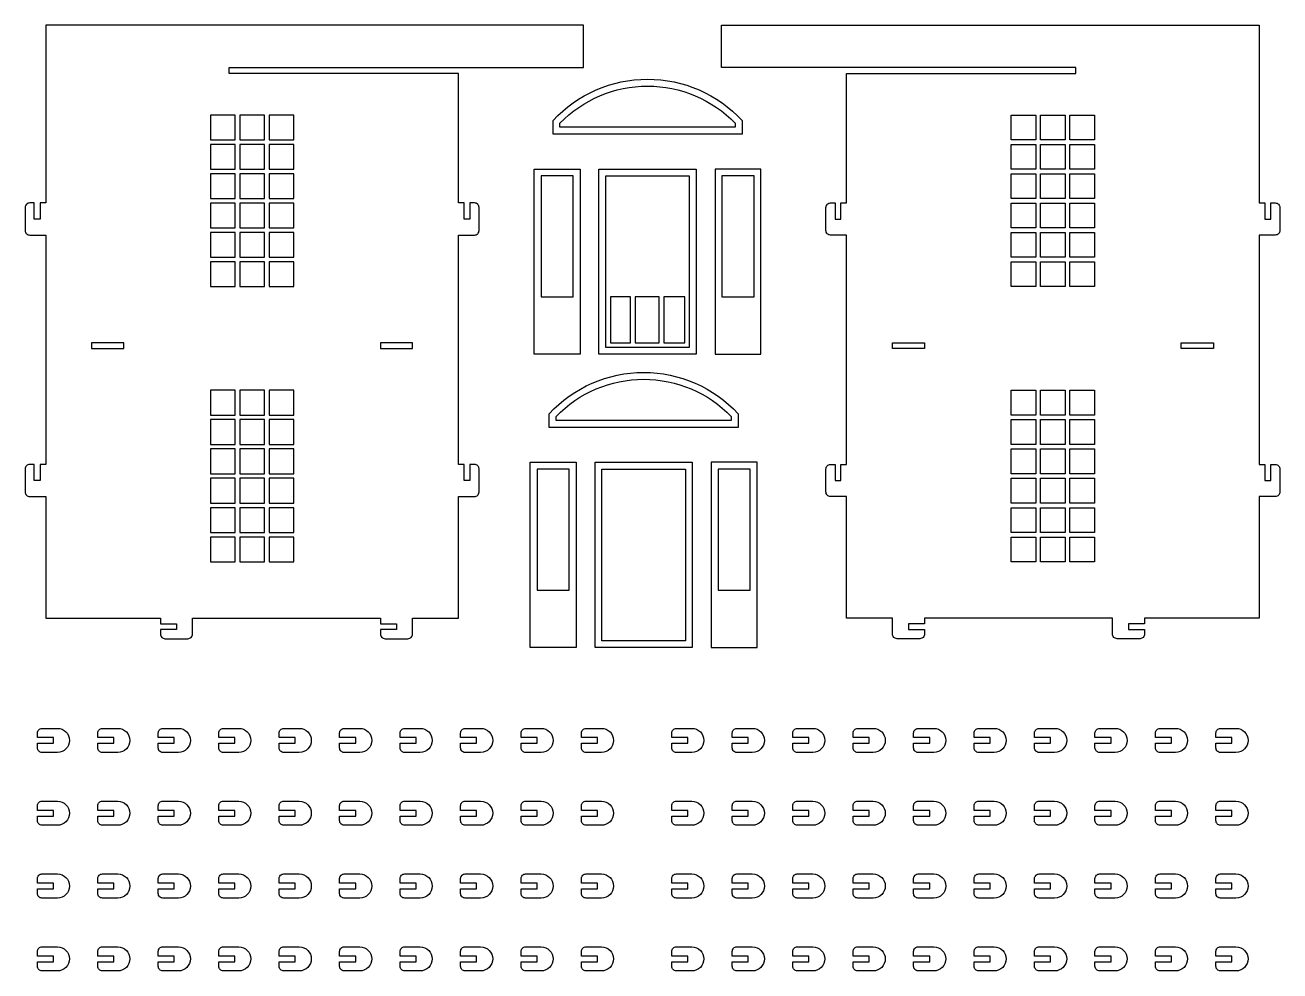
# Model space of a CAD drawing. Extents: x 3446 to 14467, y -2787 to 3269.
# Drawn here: x 11826 to 14453, y -2684 to -705 of the extents above; entities that cross this region are included whole.
import ezdxf

# ---------------------------------------------------------------- set-up
doc = ezdxf.new("R2010")
doc.units = 0
doc.header["$MEASUREMENT"] = 0
doc.layers.add('LAYER_1', color=18, linetype='CONTINUOUS')

msp = doc.modelspace()

# ---------------------------------------------------------------- linework, layer by layer
at = {"layer": 'LAYER_1'}
for points in [[(12994.5, -749.2), (12994.5, -704.6), (11868.9, -704.6), (11868.9, -1076.9), (11856.9, -1076.9), (11856.9, -1110.5), (11844.9, -1110.5), (11844.9, -1076.9), (11835.3, -1076.9, 0.414214), (11825.7, -1086.5), (11825.7, -1134.5, 0.414214), (11835.3, -1144.1), (11868.9, -1144.1), (11868.9, -1624.1), (11856.9, -1624.1), (11856.9, -1657.7), (11844.9, -1657.7), (11844.9, -1624.1), (11835.3, -1624.1, 0.414214), (11825.7, -1633.7), (11825.7, -1681.7, 0.414214), (11835.3, -1691.3), (11868.9, -1691.3), (11868.9, -1945.7), (12108.9, -1945.7), (12108.9, -1957.7), (12142.5, -1957.7), (12142.5, -1969.7), (12108.9, -1969.7), (12108.9, -1979.3, 0.414214), (12118.5, -1988.9), (12166.5, -1988.9, 0.414214), (12176.1, -1979.3), (12176.1, -1945.7), (12569.7, -1945.7), (12569.7, -1957.7), (12603.3, -1957.7), (12603.3, -1969.7), (12569.7, -1969.7), (12569.7, -1979.3, 0.414214), (12579.3, -1988.9), (12627.3, -1988.9, 0.414214), (12636.9, -1979.3), (12636.9, -1945.7), (12732.9, -1945.7), (12732.9, -1691.3), (12766.5, -1691.3, 0.414214), (12776.1, -1681.7), (12776.1, -1633.7, 0.414214), (12766.5, -1624.1), (12756.9, -1624.1), (12756.9, -1657.7), (12744.9, -1657.7), (12744.9, -1624.1), (12732.9, -1624.1), (12732.9, -1144.1), (12766.5, -1144.1, 0.414214), (12776.1, -1134.5), (12776.1, -1086.5, 0.414214), (12766.5, -1076.9), (12756.9, -1076.9), (12756.9, -1110.5), (12744.9, -1110.5), (12744.9, -1076.9), (12732.9, -1076.9), (12732.9, -805.7), (12252.9, -805.7), (12252.9, -793.7), (12994.5, -793.7)], [(13283.9, -793.7), (13283.9, -704.6), (14409.5, -704.6), (14409.5, -1076.9), (14421.5, -1076.9), (14421.5, -1110.5), (14433.5, -1110.5), (14433.5, -1076.9), (14443.1, -1076.9, -0.414214), (14452.7, -1086.5), (14452.7, -1134.5, -0.414214), (14443.1, -1144.1), (14409.5, -1144.1), (14409.5, -1624.1), (14421.5, -1624.1), (14421.5, -1657.7), (14433.5, -1657.7), (14433.5, -1624.1), (14443.1, -1624.1, -0.414214), (14452.7, -1633.7), (14452.7, -1681.7, -0.414214), (14443.1, -1691.3), (14409.5, -1691.3), (14409.5, -1945.7), (14169.5, -1945.7), (14169.5, -1957.7), (14135.9, -1957.7), (14135.9, -1969.7), (14169.5, -1969.7), (14169.5, -1979.3, -0.414214), (14159.9, -1988.9), (14111.9, -1988.9, -0.414214), (14102.3, -1979.3), (14102.3, -1945.7), (13708.7, -1945.7), (13708.7, -1957.7), (13675.1, -1957.7), (13675.1, -1969.7), (13708.7, -1969.7), (13708.7, -1979.3, -0.414214), (13699.1, -1988.9), (13651.1, -1988.9, -0.414214), (13641.5, -1979.3), (13641.5, -1945.7), (13545.5, -1945.7), (13545.5, -1691.3), (13511.9, -1691.3, -0.414214), (13502.3, -1681.7), (13502.3, -1633.7, -0.414214), (13511.9, -1624.1), (13521.5, -1624.1), (13521.5, -1657.7), (13533.5, -1657.7), (13533.5, -1624.1), (13545.5, -1624.1), (13545.5, -1144.1), (13511.9, -1144.1, -0.414214), (13502.3, -1134.5), (13502.3, -1086.5, -0.414214), (13511.9, -1076.9), (13521.5, -1076.9), (13521.5, -1110.5), (13533.5, -1110.5), (13533.5, -1076.9), (13545.5, -1076.9), (13545.5, -805.7), (14025.5, -805.7), (14025.5, -793.7)], [(13326.6, -933), (12931.1, -933), (12931.1, -904.2, -0.436893), (13326.6, -904.2)], [(13312.2, -918.6), (12945.5, -918.6), (12945.5, -910, -0.423936), (13312.2, -910)], [(13318.5, -1546.8), (12923, -1546.8), (12923, -1518, -0.436893), (13318.5, -1518)], [(13304.1, -1532.4), (12937.4, -1532.4), (12937.4, -1523.7, -0.423936), (13304.1, -1523.7)], [(11851.4, -2207.8), (11885, -2207.8), (11885, -2195.8), (11851.4, -2195.8), (11851.4, -2186.2, -0.414214), (11861, -2176.6), (11893.4, -2176.6, -1), (11893.4, -2227), (11861, -2227, -0.414214), (11851.4, -2217.4)], [(11977.9, -2207.8), (12011.5, -2207.8), (12011.5, -2195.8), (11977.9, -2195.8), (11977.9, -2186.2, -0.414214), (11987.5, -2176.6), (12019.9, -2176.6, -1), (12019.9, -2227), (11987.5, -2227, -0.414214), (11977.9, -2217.4)], [(12104.5, -2207.8), (12138.1, -2207.8), (12138.1, -2195.8), (12104.5, -2195.8), (12104.5, -2186.2, -0.414214), (12114.1, -2176.6), (12146.5, -2176.6, -1), (12146.5, -2227), (12114.1, -2227, -0.414214), (12104.5, -2217.4)], [(12231.1, -2207.8), (12264.7, -2207.8), (12264.7, -2195.8), (12231.1, -2195.8), (12231.1, -2186.2, -0.414214), (12240.7, -2176.6), (12273.1, -2176.6, -1), (12273.1, -2227), (12240.7, -2227, -0.414214), (12231.1, -2217.4)], [(12357.7, -2207.8), (12391.3, -2207.8), (12391.3, -2195.8), (12357.7, -2195.8), (12357.7, -2186.2, -0.414214), (12367.3, -2176.6), (12399.7, -2176.6, -1), (12399.7, -2227), (12367.3, -2227, -0.414214), (12357.7, -2217.4)], [(12484.2, -2207.8), (12517.8, -2207.8), (12517.8, -2195.8), (12484.2, -2195.8), (12484.2, -2186.2, -0.414214), (12493.8, -2176.6), (12526.2, -2176.6, -1), (12526.2, -2227), (12493.8, -2227, -0.414214), (12484.2, -2217.4)], [(12610.8, -2207.8), (12644.4, -2207.8), (12644.4, -2195.8), (12610.8, -2195.8), (12610.8, -2186.2, -0.414214), (12620.4, -2176.6), (12652.8, -2176.6, -1), (12652.8, -2227), (12620.4, -2227, -0.414214), (12610.8, -2217.4)], [(12737.4, -2207.8), (12771, -2207.8), (12771, -2195.8), (12737.4, -2195.8), (12737.4, -2186.2, -0.414214), (12747, -2176.6), (12779.4, -2176.6, -1), (12779.4, -2227), (12747, -2227, -0.414214), (12737.4, -2217.4)], [(12863.9, -2207.8), (12897.5, -2207.8), (12897.5, -2195.8), (12863.9, -2195.8), (12863.9, -2186.2, -0.414214), (12873.5, -2176.6), (12905.9, -2176.6, -1), (12905.9, -2227), (12873.5, -2227, -0.414214), (12863.9, -2217.4)], [(12990.5, -2207.8), (13024.1, -2207.8), (13024.1, -2195.8), (12990.5, -2195.8), (12990.5, -2186.2, -0.414214), (13000.1, -2176.6), (13032.5, -2176.6, -1), (13032.5, -2227), (13000.1, -2227, -0.414214), (12990.5, -2217.4)], [(13179.6, -2207.8), (13213.2, -2207.8), (13213.2, -2195.8), (13179.6, -2195.8), (13179.6, -2186.2, -0.414214), (13189.2, -2176.6), (13221.6, -2176.6, -1), (13221.6, -2227), (13189.2, -2227, -0.414214), (13179.6, -2217.4)], [(13306.2, -2207.8), (13339.8, -2207.8), (13339.8, -2195.8), (13306.2, -2195.8), (13306.2, -2186.2, -0.414214), (13315.8, -2176.6), (13348.2, -2176.6, -1), (13348.2, -2227), (13315.8, -2227, -0.414214), (13306.2, -2217.4)], [(13432.8, -2207.8), (13466.4, -2207.8), (13466.4, -2195.8), (13432.8, -2195.8), (13432.8, -2186.2, -0.414214), (13442.4, -2176.6), (13474.8, -2176.6, -1), (13474.8, -2227), (13442.4, -2227, -0.414214), (13432.8, -2217.4)], [(13559.3, -2207.8), (13592.9, -2207.8), (13592.9, -2195.8), (13559.3, -2195.8), (13559.3, -2186.2, -0.414214), (13568.9, -2176.6), (13601.3, -2176.6, -1), (13601.3, -2227), (13568.9, -2227, -0.414214), (13559.3, -2217.4)], [(13685.9, -2207.8), (13719.5, -2207.8), (13719.5, -2195.8), (13685.9, -2195.8), (13685.9, -2186.2, -0.414214), (13695.5, -2176.6), (13727.9, -2176.6, -1), (13727.9, -2227), (13695.5, -2227, -0.414214), (13685.9, -2217.4)], [(13812.5, -2207.8), (13846.1, -2207.8), (13846.1, -2195.8), (13812.5, -2195.8), (13812.5, -2186.2, -0.414214), (13822.1, -2176.6), (13854.5, -2176.6, -1), (13854.5, -2227), (13822.1, -2227, -0.414214), (13812.5, -2217.4)], [(13939.1, -2207.8), (13972.7, -2207.8), (13972.7, -2195.8), (13939.1, -2195.8), (13939.1, -2186.2, -0.414214), (13948.7, -2176.6), (13981.1, -2176.6, -1), (13981.1, -2227), (13948.7, -2227, -0.414214), (13939.1, -2217.4)], [(14065.6, -2207.8), (14099.2, -2207.8), (14099.2, -2195.8), (14065.6, -2195.8), (14065.6, -2186.2, -0.414214), (14075.2, -2176.6), (14107.6, -2176.6, -1), (14107.6, -2227), (14075.2, -2227, -0.414214), (14065.6, -2217.4)], [(14192.2, -2207.8), (14225.8, -2207.8), (14225.8, -2195.8), (14192.2, -2195.8), (14192.2, -2186.2, -0.414214), (14201.8, -2176.6), (14234.2, -2176.6, -1), (14234.2, -2227), (14201.8, -2227, -0.414214), (14192.2, -2217.4)], [(14318.8, -2207.8), (14352.4, -2207.8), (14352.4, -2195.8), (14318.8, -2195.8), (14318.8, -2186.2, -0.414214), (14328.4, -2176.6), (14360.8, -2176.6, -1), (14360.8, -2227), (14328.4, -2227, -0.414214), (14318.8, -2217.4)], [(11851.4, -2360.2), (11885, -2360.2), (11885, -2348.2), (11851.4, -2348.2), (11851.4, -2338.6, -0.414214), (11861, -2329), (11893.4, -2329, -1), (11893.4, -2379.4), (11861, -2379.4, -0.414214), (11851.4, -2369.8)], [(11977.9, -2360.2), (12011.5, -2360.2), (12011.5, -2348.2), (11977.9, -2348.2), (11977.9, -2338.6, -0.414214), (11987.5, -2329), (12019.9, -2329, -1), (12019.9, -2379.4), (11987.5, -2379.4, -0.414214), (11977.9, -2369.8)], [(12104.5, -2360.2), (12138.1, -2360.2), (12138.1, -2348.2), (12104.5, -2348.2), (12104.5, -2338.6, -0.414214), (12114.1, -2329), (12146.5, -2329, -1), (12146.5, -2379.4), (12114.1, -2379.4, -0.414214), (12104.5, -2369.8)], [(12231.1, -2360.2), (12264.7, -2360.2), (12264.7, -2348.2), (12231.1, -2348.2), (12231.1, -2338.6, -0.414214), (12240.7, -2329), (12273.1, -2329, -1), (12273.1, -2379.4), (12240.7, -2379.4, -0.414214), (12231.1, -2369.8)], [(12357.7, -2360.2), (12391.3, -2360.2), (12391.3, -2348.2), (12357.7, -2348.2), (12357.7, -2338.6, -0.414214), (12367.3, -2329), (12399.7, -2329, -1), (12399.7, -2379.4), (12367.3, -2379.4, -0.414214), (12357.7, -2369.8)], [(12484.2, -2360.2), (12517.8, -2360.2), (12517.8, -2348.2), (12484.2, -2348.2), (12484.2, -2338.6, -0.414214), (12493.8, -2329), (12526.2, -2329, -1), (12526.2, -2379.4), (12493.8, -2379.4, -0.414214), (12484.2, -2369.8)], [(12610.8, -2360.2), (12644.4, -2360.2), (12644.4, -2348.2), (12610.8, -2348.2), (12610.8, -2338.6, -0.414214), (12620.4, -2329), (12652.8, -2329, -1), (12652.8, -2379.4), (12620.4, -2379.4, -0.414214), (12610.8, -2369.8)], [(12737.4, -2360.2), (12771, -2360.2), (12771, -2348.2), (12737.4, -2348.2), (12737.4, -2338.6, -0.414214), (12747, -2329), (12779.4, -2329, -1), (12779.4, -2379.4), (12747, -2379.4, -0.414214), (12737.4, -2369.8)], [(12863.9, -2360.2), (12897.5, -2360.2), (12897.5, -2348.2), (12863.9, -2348.2), (12863.9, -2338.6, -0.414214), (12873.5, -2329), (12905.9, -2329, -1), (12905.9, -2379.4), (12873.5, -2379.4, -0.414214), (12863.9, -2369.8)], [(12990.5, -2360.2), (13024.1, -2360.2), (13024.1, -2348.2), (12990.5, -2348.2), (12990.5, -2338.6, -0.414214), (13000.1, -2329), (13032.5, -2329, -1), (13032.5, -2379.4), (13000.1, -2379.4, -0.414214), (12990.5, -2369.8)], [(13179.6, -2360.2), (13213.2, -2360.2), (13213.2, -2348.2), (13179.6, -2348.2), (13179.6, -2338.6, -0.414214), (13189.2, -2329), (13221.6, -2329, -1), (13221.6, -2379.4), (13189.2, -2379.4, -0.414214), (13179.6, -2369.8)], [(13306.2, -2360.2), (13339.8, -2360.2), (13339.8, -2348.2), (13306.2, -2348.2), (13306.2, -2338.6, -0.414214), (13315.8, -2329), (13348.2, -2329, -1), (13348.2, -2379.4), (13315.8, -2379.4, -0.414214), (13306.2, -2369.8)], [(13432.8, -2360.2), (13466.4, -2360.2), (13466.4, -2348.2), (13432.8, -2348.2), (13432.8, -2338.6, -0.414214), (13442.4, -2329), (13474.8, -2329, -1), (13474.8, -2379.4), (13442.4, -2379.4, -0.414214), (13432.8, -2369.8)], [(13559.3, -2360.2), (13592.9, -2360.2), (13592.9, -2348.2), (13559.3, -2348.2), (13559.3, -2338.6, -0.414214), (13568.9, -2329), (13601.3, -2329, -1), (13601.3, -2379.4), (13568.9, -2379.4, -0.414214), (13559.3, -2369.8)], [(13685.9, -2360.2), (13719.5, -2360.2), (13719.5, -2348.2), (13685.9, -2348.2), (13685.9, -2338.6, -0.414214), (13695.5, -2329), (13727.9, -2329, -1), (13727.9, -2379.4), (13695.5, -2379.4, -0.414214), (13685.9, -2369.8)], [(13812.5, -2360.2), (13846.1, -2360.2), (13846.1, -2348.2), (13812.5, -2348.2), (13812.5, -2338.6, -0.414214), (13822.1, -2329), (13854.5, -2329, -1), (13854.5, -2379.4), (13822.1, -2379.4, -0.414214), (13812.5, -2369.8)], [(13939.1, -2360.2), (13972.7, -2360.2), (13972.7, -2348.2), (13939.1, -2348.2), (13939.1, -2338.6, -0.414214), (13948.7, -2329), (13981.1, -2329, -1), (13981.1, -2379.4), (13948.7, -2379.4, -0.414214), (13939.1, -2369.8)], [(14065.6, -2360.2), (14099.2, -2360.2), (14099.2, -2348.2), (14065.6, -2348.2), (14065.6, -2338.6, -0.414214), (14075.2, -2329), (14107.6, -2329, -1), (14107.6, -2379.4), (14075.2, -2379.4, -0.414214), (14065.6, -2369.8)], [(14192.2, -2360.2), (14225.8, -2360.2), (14225.8, -2348.2), (14192.2, -2348.2), (14192.2, -2338.6, -0.414214), (14201.8, -2329), (14234.2, -2329, -1), (14234.2, -2379.4), (14201.8, -2379.4, -0.414214), (14192.2, -2369.8)], [(14318.8, -2360.2), (14352.4, -2360.2), (14352.4, -2348.2), (14318.8, -2348.2), (14318.8, -2338.6, -0.414214), (14328.4, -2329), (14360.8, -2329, -1), (14360.8, -2379.4), (14328.4, -2379.4, -0.414214), (14318.8, -2369.8)], [(11851.4, -2512.6), (11885, -2512.6), (11885, -2500.6), (11851.4, -2500.6), (11851.4, -2491, -0.414214), (11861, -2481.4), (11893.4, -2481.4, -1), (11893.4, -2531.8), (11861, -2531.8, -0.414214), (11851.4, -2522.2)], [(11977.9, -2512.6), (12011.5, -2512.6), (12011.5, -2500.6), (11977.9, -2500.6), (11977.9, -2491, -0.414214), (11987.5, -2481.4), (12019.9, -2481.4, -1), (12019.9, -2531.8), (11987.5, -2531.8, -0.414214), (11977.9, -2522.2)], [(12104.5, -2512.6), (12138.1, -2512.6), (12138.1, -2500.6), (12104.5, -2500.6), (12104.5, -2491, -0.414214), (12114.1, -2481.4), (12146.5, -2481.4, -1), (12146.5, -2531.8), (12114.1, -2531.8, -0.414214), (12104.5, -2522.2)], [(12231.1, -2512.6), (12264.7, -2512.6), (12264.7, -2500.6), (12231.1, -2500.6), (12231.1, -2491, -0.414214), (12240.7, -2481.4), (12273.1, -2481.4, -1), (12273.1, -2531.8), (12240.7, -2531.8, -0.414214), (12231.1, -2522.2)], [(12357.7, -2512.6), (12391.3, -2512.6), (12391.3, -2500.6), (12357.7, -2500.6), (12357.7, -2491, -0.414214), (12367.3, -2481.4), (12399.7, -2481.4, -1), (12399.7, -2531.8), (12367.3, -2531.8, -0.414214), (12357.7, -2522.2)], [(12484.2, -2512.6), (12517.8, -2512.6), (12517.8, -2500.6), (12484.2, -2500.6), (12484.2, -2491, -0.414214), (12493.8, -2481.4), (12526.2, -2481.4, -1), (12526.2, -2531.8), (12493.8, -2531.8, -0.414214), (12484.2, -2522.2)], [(12610.8, -2512.6), (12644.4, -2512.6), (12644.4, -2500.6), (12610.8, -2500.6), (12610.8, -2491, -0.414214), (12620.4, -2481.4), (12652.8, -2481.4, -1), (12652.8, -2531.8), (12620.4, -2531.8, -0.414214), (12610.8, -2522.2)], [(12737.4, -2512.6), (12771, -2512.6), (12771, -2500.6), (12737.4, -2500.6), (12737.4, -2491, -0.414214), (12747, -2481.4), (12779.4, -2481.4, -1), (12779.4, -2531.8), (12747, -2531.8, -0.414214), (12737.4, -2522.2)], [(12863.9, -2512.6), (12897.5, -2512.6), (12897.5, -2500.6), (12863.9, -2500.6), (12863.9, -2491, -0.414214), (12873.5, -2481.4), (12905.9, -2481.4, -1), (12905.9, -2531.8), (12873.5, -2531.8, -0.414214), (12863.9, -2522.2)], [(12990.5, -2512.6), (13024.1, -2512.6), (13024.1, -2500.6), (12990.5, -2500.6), (12990.5, -2491, -0.414214), (13000.1, -2481.4), (13032.5, -2481.4, -1), (13032.5, -2531.8), (13000.1, -2531.8, -0.414214), (12990.5, -2522.2)], [(13179.6, -2512.6), (13213.2, -2512.6), (13213.2, -2500.6), (13179.6, -2500.6), (13179.6, -2491, -0.414214), (13189.2, -2481.4), (13221.6, -2481.4, -1), (13221.6, -2531.8), (13189.2, -2531.8, -0.414214), (13179.6, -2522.2)], [(13306.2, -2512.6), (13339.8, -2512.6), (13339.8, -2500.6), (13306.2, -2500.6), (13306.2, -2491, -0.414214), (13315.8, -2481.4), (13348.2, -2481.4, -1), (13348.2, -2531.8), (13315.8, -2531.8, -0.414214), (13306.2, -2522.2)], [(13432.8, -2512.6), (13466.4, -2512.6), (13466.4, -2500.6), (13432.8, -2500.6), (13432.8, -2491, -0.414214), (13442.4, -2481.4), (13474.8, -2481.4, -1), (13474.8, -2531.8), (13442.4, -2531.8, -0.414214), (13432.8, -2522.2)], [(13559.3, -2512.6), (13592.9, -2512.6), (13592.9, -2500.6), (13559.3, -2500.6), (13559.3, -2491, -0.414214), (13568.9, -2481.4), (13601.3, -2481.4, -1), (13601.3, -2531.8), (13568.9, -2531.8, -0.414214), (13559.3, -2522.2)], [(13685.9, -2512.6), (13719.5, -2512.6), (13719.5, -2500.6), (13685.9, -2500.6), (13685.9, -2491, -0.414214), (13695.5, -2481.4), (13727.9, -2481.4, -1), (13727.9, -2531.8), (13695.5, -2531.8, -0.414214), (13685.9, -2522.2)], [(13812.5, -2512.6), (13846.1, -2512.6), (13846.1, -2500.6), (13812.5, -2500.6), (13812.5, -2491, -0.414214), (13822.1, -2481.4), (13854.5, -2481.4, -1), (13854.5, -2531.8), (13822.1, -2531.8, -0.414214), (13812.5, -2522.2)], [(13939.1, -2512.6), (13972.7, -2512.6), (13972.7, -2500.6), (13939.1, -2500.6), (13939.1, -2491, -0.414214), (13948.7, -2481.4), (13981.1, -2481.4, -1), (13981.1, -2531.8), (13948.7, -2531.8, -0.414214), (13939.1, -2522.2)], [(14065.6, -2512.6), (14099.2, -2512.6), (14099.2, -2500.6), (14065.6, -2500.6), (14065.6, -2491, -0.414214), (14075.2, -2481.4), (14107.6, -2481.4, -1), (14107.6, -2531.8), (14075.2, -2531.8, -0.414214), (14065.6, -2522.2)], [(14192.2, -2512.6), (14225.8, -2512.6), (14225.8, -2500.6), (14192.2, -2500.6), (14192.2, -2491, -0.414214), (14201.8, -2481.4), (14234.2, -2481.4, -1), (14234.2, -2531.8), (14201.8, -2531.8, -0.414214), (14192.2, -2522.2)], [(14318.8, -2512.6), (14352.4, -2512.6), (14352.4, -2500.6), (14318.8, -2500.6), (14318.8, -2491, -0.414214), (14328.4, -2481.4), (14360.8, -2481.4, -1), (14360.8, -2531.8), (14328.4, -2531.8, -0.414214), (14318.8, -2522.2)], [(11851.4, -2665.1), (11885, -2665.1), (11885, -2653.1), (11851.4, -2653.1), (11851.4, -2643.5, -0.414214), (11861, -2633.9), (11893.4, -2633.9, -1), (11893.4, -2684.3), (11861, -2684.3, -0.414214), (11851.4, -2674.7)], [(11977.9, -2665.1), (12011.5, -2665.1), (12011.5, -2653.1), (11977.9, -2653.1), (11977.9, -2643.5, -0.414214), (11987.5, -2633.9), (12019.9, -2633.9, -1), (12019.9, -2684.3), (11987.5, -2684.3, -0.414214), (11977.9, -2674.7)], [(12104.5, -2665.1), (12138.1, -2665.1), (12138.1, -2653.1), (12104.5, -2653.1), (12104.5, -2643.5, -0.414214), (12114.1, -2633.9), (12146.5, -2633.9, -1), (12146.5, -2684.3), (12114.1, -2684.3, -0.414214), (12104.5, -2674.7)], [(12231.1, -2665.1), (12264.7, -2665.1), (12264.7, -2653.1), (12231.1, -2653.1), (12231.1, -2643.5, -0.414214), (12240.7, -2633.9), (12273.1, -2633.9, -1), (12273.1, -2684.3), (12240.7, -2684.3, -0.414214), (12231.1, -2674.7)], [(12357.7, -2665.1), (12391.3, -2665.1), (12391.3, -2653.1), (12357.7, -2653.1), (12357.7, -2643.5, -0.414214), (12367.3, -2633.9), (12399.7, -2633.9, -1), (12399.7, -2684.3), (12367.3, -2684.3, -0.414214), (12357.7, -2674.7)], [(12484.2, -2665.1), (12517.8, -2665.1), (12517.8, -2653.1), (12484.2, -2653.1), (12484.2, -2643.5, -0.414214), (12493.8, -2633.9), (12526.2, -2633.9, -1), (12526.2, -2684.3), (12493.8, -2684.3, -0.414214), (12484.2, -2674.7)], [(12610.8, -2665.1), (12644.4, -2665.1), (12644.4, -2653.1), (12610.8, -2653.1), (12610.8, -2643.5, -0.414214), (12620.4, -2633.9), (12652.8, -2633.9, -1), (12652.8, -2684.3), (12620.4, -2684.3, -0.414214), (12610.8, -2674.7)], [(12737.4, -2665.1), (12771, -2665.1), (12771, -2653.1), (12737.4, -2653.1), (12737.4, -2643.5, -0.414214), (12747, -2633.9), (12779.4, -2633.9, -1), (12779.4, -2684.3), (12747, -2684.3, -0.414214), (12737.4, -2674.7)], [(12863.9, -2665.1), (12897.5, -2665.1), (12897.5, -2653.1), (12863.9, -2653.1), (12863.9, -2643.5, -0.414214), (12873.5, -2633.9), (12905.9, -2633.9, -1), (12905.9, -2684.3), (12873.5, -2684.3, -0.414214), (12863.9, -2674.7)], [(12990.5, -2665.1), (13024.1, -2665.1), (13024.1, -2653.1), (12990.5, -2653.1), (12990.5, -2643.5, -0.414214), (13000.1, -2633.9), (13032.5, -2633.9, -1), (13032.5, -2684.3), (13000.1, -2684.3, -0.414214), (12990.5, -2674.7)], [(13179.6, -2665.1), (13213.2, -2665.1), (13213.2, -2653.1), (13179.6, -2653.1), (13179.6, -2643.5, -0.414214), (13189.2, -2633.9), (13221.6, -2633.9, -1), (13221.6, -2684.3), (13189.2, -2684.3, -0.414214), (13179.6, -2674.7)], [(13306.2, -2665.1), (13339.8, -2665.1), (13339.8, -2653.1), (13306.2, -2653.1), (13306.2, -2643.5, -0.414214), (13315.8, -2633.9), (13348.2, -2633.9, -1), (13348.2, -2684.3), (13315.8, -2684.3, -0.414214), (13306.2, -2674.7)], [(13432.8, -2665.1), (13466.4, -2665.1), (13466.4, -2653.1), (13432.8, -2653.1), (13432.8, -2643.5, -0.414214), (13442.4, -2633.9), (13474.8, -2633.9, -1), (13474.8, -2684.3), (13442.4, -2684.3, -0.414214), (13432.8, -2674.7)], [(13559.3, -2665.1), (13592.9, -2665.1), (13592.9, -2653.1), (13559.3, -2653.1), (13559.3, -2643.5, -0.414214), (13568.9, -2633.9), (13601.3, -2633.9, -1), (13601.3, -2684.3), (13568.9, -2684.3, -0.414214), (13559.3, -2674.7)], [(13685.9, -2665.1), (13719.5, -2665.1), (13719.5, -2653.1), (13685.9, -2653.1), (13685.9, -2643.5, -0.414214), (13695.5, -2633.9), (13727.9, -2633.9, -1), (13727.9, -2684.3), (13695.5, -2684.3, -0.414214), (13685.9, -2674.7)], [(13812.5, -2665.1), (13846.1, -2665.1), (13846.1, -2653.1), (13812.5, -2653.1), (13812.5, -2643.5, -0.414214), (13822.1, -2633.9), (13854.5, -2633.9, -1), (13854.5, -2684.3), (13822.1, -2684.3, -0.414214), (13812.5, -2674.7)], [(13939.1, -2665.1), (13972.7, -2665.1), (13972.7, -2653.1), (13939.1, -2653.1), (13939.1, -2643.5, -0.414214), (13948.7, -2633.9), (13981.1, -2633.9, -1), (13981.1, -2684.3), (13948.7, -2684.3, -0.414214), (13939.1, -2674.7)], [(14065.6, -2665.1), (14099.2, -2665.1), (14099.2, -2653.1), (14065.6, -2653.1), (14065.6, -2643.5, -0.414214), (14075.2, -2633.9), (14107.6, -2633.9, -1), (14107.6, -2684.3), (14075.2, -2684.3, -0.414214), (14065.6, -2674.7)], [(14192.2, -2665.1), (14225.8, -2665.1), (14225.8, -2653.1), (14192.2, -2653.1), (14192.2, -2643.5, -0.414214), (14201.8, -2633.9), (14234.2, -2633.9, -1), (14234.2, -2684.3), (14201.8, -2684.3, -0.414214), (14192.2, -2674.7)], [(14318.8, -2665.1), (14352.4, -2665.1), (14352.4, -2653.1), (14318.8, -2653.1), (14318.8, -2643.5, -0.414214), (14328.4, -2633.9), (14360.8, -2633.9, -1), (14360.8, -2684.3), (14328.4, -2684.3, -0.414214), (14318.8, -2674.7)]]:
    msp.add_lwpolyline(points, format="xyb", close=True, dxfattribs=at)
for points in [[(12213.5, -944.8), (12265.4, -944.8), (12265.4, -892.9), (12213.5, -892.9)], [(12275, -944.8), (12326.8, -944.8), (12326.8, -892.9), (12275, -892.9)], [(12336.4, -944.8), (12388.2, -944.8), (12388.2, -892.9), (12336.4, -892.9)], [(13942, -944.8), (13890.2, -944.8), (13890.2, -892.9), (13942, -892.9)], [(14003.4, -944.8), (13951.6, -944.8), (13951.6, -892.9), (14003.4, -892.9)], [(14064.9, -944.8), (14013, -944.8), (14013, -892.9), (14064.9, -892.9)], [(12213.5, -1006.2), (12265.4, -1006.2), (12265.4, -954.4), (12213.5, -954.4)], [(12275, -1006.2), (12326.8, -1006.2), (12326.8, -954.4), (12275, -954.4)], [(12336.4, -1006.2), (12388.2, -1006.2), (12388.2, -954.4), (12336.4, -954.4)], [(13942, -1006.2), (13890.2, -1006.2), (13890.2, -954.4), (13942, -954.4)], [(14003.4, -1006.2), (13951.6, -1006.2), (13951.6, -954.4), (14003.4, -954.4)], [(14064.9, -1006.2), (14013, -1006.2), (14013, -954.4), (14064.9, -954.4)], [(12213.5, -1067.6), (12265.4, -1067.6), (12265.4, -1015.8), (12213.5, -1015.8)], [(12275, -1067.6), (12326.8, -1067.6), (12326.8, -1015.8), (12275, -1015.8)], [(12336.4, -1067.6), (12388.2, -1067.6), (12388.2, -1015.8), (12336.4, -1015.8)], [(12987.5, -1393.7), (12891.5, -1393.7), (12891.5, -1005.9), (12987.5, -1005.9)], [(12905.9, -1273.7), (12973.1, -1273.7), (12973.1, -1020.3), (12905.9, -1020.3)], [(13230.6, -1005.9), (13230.6, -1393.7), (13027.1, -1393.7), (13027.1, -1005.9)], [(13041.5, -1020.3), (13216.2, -1020.3), (13216.2, -1379.3), (13041.5, -1379.3)], [(13270.2, -1393.7), (13366.2, -1393.7), (13366.2, -1005.9), (13270.2, -1005.9)], [(13284.6, -1273.7), (13351.8, -1273.7), (13351.8, -1020.3), (13284.6, -1020.3)], [(13942, -1067.6), (13890.2, -1067.6), (13890.2, -1015.8), (13942, -1015.8)], [(14003.4, -1067.6), (13951.6, -1067.6), (13951.6, -1015.8), (14003.4, -1015.8)], [(14064.9, -1067.6), (14013, -1067.6), (14013, -1015.8), (14064.9, -1015.8)], [(12213.5, -1129.1), (12265.4, -1129.1), (12265.4, -1077.2), (12213.5, -1077.2)], [(12275, -1129.1), (12326.8, -1129.1), (12326.8, -1077.2), (12275, -1077.2)], [(12336.4, -1129.1), (12388.2, -1129.1), (12388.2, -1077.2), (12336.4, -1077.2)], [(13942, -1129.1), (13890.2, -1129.1), (13890.2, -1077.2), (13942, -1077.2)], [(14003.4, -1129.1), (13951.6, -1129.1), (13951.6, -1077.2), (14003.4, -1077.2)], [(14064.9, -1129.1), (14013, -1129.1), (14013, -1077.2), (14064.9, -1077.2)], [(12213.5, -1190.5), (12265.4, -1190.5), (12265.4, -1138.7), (12213.5, -1138.7)], [(12275, -1190.5), (12326.8, -1190.5), (12326.8, -1138.7), (12275, -1138.7)], [(12336.4, -1190.5), (12388.2, -1190.5), (12388.2, -1138.7), (12336.4, -1138.7)], [(13942, -1190.5), (13890.2, -1190.5), (13890.2, -1138.7), (13942, -1138.7)], [(14003.4, -1190.5), (13951.6, -1190.5), (13951.6, -1138.7), (14003.4, -1138.7)], [(14064.9, -1190.5), (14013, -1190.5), (14013, -1138.7), (14064.9, -1138.7)], [(12213.5, -1252), (12265.4, -1252), (12265.4, -1200.1), (12213.5, -1200.1)], [(12275, -1252), (12326.8, -1252), (12326.8, -1200.1), (12275, -1200.1)], [(12336.4, -1252), (12388.2, -1252), (12388.2, -1200.1), (12336.4, -1200.1)], [(13942, -1252), (13890.2, -1252), (13890.2, -1200.1), (13942, -1200.1)], [(14003.4, -1252), (13951.6, -1252), (13951.6, -1200.1), (14003.4, -1200.1)], [(14064.9, -1252), (14013, -1252), (14013, -1200.1), (14064.9, -1200.1)], [(13051.1, -1369.7), (13093.3, -1369.7), (13093.3, -1273.7), (13051.1, -1273.7)], [(13102.9, -1369.7), (13153.1, -1369.7), (13153.1, -1273.7), (13102.9, -1273.7)], [(13162.7, -1369.7), (13206.6, -1369.7), (13206.6, -1273.7), (13162.7, -1273.7)], [(11964.9, -1381.7), (12032.1, -1381.7), (12032.1, -1369.7), (11964.9, -1369.7)], [(12569.7, -1381.7), (12636.9, -1381.7), (12636.9, -1369.7), (12569.7, -1369.7)], [(13708.7, -1381.7), (13641.5, -1381.7), (13641.5, -1369.7), (13708.7, -1369.7)], [(14313.5, -1381.7), (14246.3, -1381.7), (14246.3, -1369.7), (14313.5, -1369.7)], [(12213.5, -1520.8), (12265.4, -1520.8), (12265.4, -1468.9), (12213.5, -1468.9)], [(12275, -1520.8), (12326.8, -1520.8), (12326.8, -1468.9), (12275, -1468.9)], [(12336.4, -1520.8), (12388.2, -1520.8), (12388.2, -1468.9), (12336.4, -1468.9)], [(13942, -1520.8), (13890.2, -1520.8), (13890.2, -1468.9), (13942, -1468.9)], [(14003.4, -1520.8), (13951.6, -1520.8), (13951.6, -1468.9), (14003.4, -1468.9)], [(14064.9, -1520.8), (14013, -1520.8), (14013, -1468.9), (14064.9, -1468.9)], [(12213.5, -1582.2), (12265.4, -1582.2), (12265.4, -1530.4), (12213.5, -1530.4)], [(12275, -1582.2), (12326.8, -1582.2), (12326.8, -1530.4), (12275, -1530.4)], [(12336.4, -1582.2), (12388.2, -1582.2), (12388.2, -1530.4), (12336.4, -1530.4)], [(13942, -1582.2), (13890.2, -1582.2), (13890.2, -1530.4), (13942, -1530.4)], [(14003.4, -1582.2), (13951.6, -1582.2), (13951.6, -1530.4), (14003.4, -1530.4)], [(14064.9, -1582.2), (14013, -1582.2), (14013, -1530.4), (14064.9, -1530.4)], [(12213.5, -1643.6), (12265.4, -1643.6), (12265.4, -1591.8), (12213.5, -1591.8)], [(12275, -1643.6), (12326.8, -1643.6), (12326.8, -1591.8), (12275, -1591.8)], [(12336.4, -1643.6), (12388.2, -1643.6), (12388.2, -1591.8), (12336.4, -1591.8)], [(13942, -1643.6), (13890.2, -1643.6), (13890.2, -1591.8), (13942, -1591.8)], [(14003.4, -1643.6), (13951.6, -1643.6), (13951.6, -1591.8), (14003.4, -1591.8)], [(14064.9, -1643.6), (14013, -1643.6), (14013, -1591.8), (14064.9, -1591.8)], [(12979.4, -2007.5), (12883.4, -2007.5), (12883.4, -1619.6), (12979.4, -1619.6)], [(13222.5, -1619.6), (13222.5, -2007.5), (13019, -2007.5), (13019, -1619.6)], [(13262.1, -2007.5), (13358.1, -2007.5), (13358.1, -1619.6), (13262.1, -1619.6)], [(12213.5, -1705.1), (12265.4, -1705.1), (12265.4, -1653.2), (12213.5, -1653.2)], [(12275, -1705.1), (12326.8, -1705.1), (12326.8, -1653.2), (12275, -1653.2)], [(12336.4, -1705.1), (12388.2, -1705.1), (12388.2, -1653.2), (12336.4, -1653.2)], [(12897.8, -1887.5), (12965, -1887.5), (12965, -1634), (12897.8, -1634)], [(13033.4, -1634), (13208.1, -1634), (13208.1, -1993.1), (13033.4, -1993.1)], [(13276.5, -1887.5), (13343.7, -1887.5), (13343.7, -1634), (13276.5, -1634)], [(13942, -1705.1), (13890.2, -1705.1), (13890.2, -1653.2), (13942, -1653.2)], [(14003.4, -1705.1), (13951.6, -1705.1), (13951.6, -1653.2), (14003.4, -1653.2)], [(14064.9, -1705.1), (14013, -1705.1), (14013, -1653.2), (14064.9, -1653.2)], [(12213.5, -1766.5), (12265.4, -1766.5), (12265.4, -1714.7), (12213.5, -1714.7)], [(12275, -1766.5), (12326.8, -1766.5), (12326.8, -1714.7), (12275, -1714.7)], [(12336.4, -1766.5), (12388.2, -1766.5), (12388.2, -1714.7), (12336.4, -1714.7)], [(13942, -1766.5), (13890.2, -1766.5), (13890.2, -1714.7), (13942, -1714.7)], [(14003.4, -1766.5), (13951.6, -1766.5), (13951.6, -1714.7), (14003.4, -1714.7)], [(14064.9, -1766.5), (14013, -1766.5), (14013, -1714.7), (14064.9, -1714.7)], [(12213.5, -1828), (12265.4, -1828), (12265.4, -1776.1), (12213.5, -1776.1)], [(12275, -1828), (12326.8, -1828), (12326.8, -1776.1), (12275, -1776.1)], [(12336.4, -1828), (12388.2, -1828), (12388.2, -1776.1), (12336.4, -1776.1)], [(13942, -1828), (13890.2, -1828), (13890.2, -1776.1), (13942, -1776.1)], [(14003.4, -1828), (13951.6, -1828), (13951.6, -1776.1), (14003.4, -1776.1)], [(14064.9, -1828), (14013, -1828), (14013, -1776.1), (14064.9, -1776.1)]]:
    msp.add_lwpolyline(points, close=True, dxfattribs=at)

doc.saveas('drawing.dxf')
